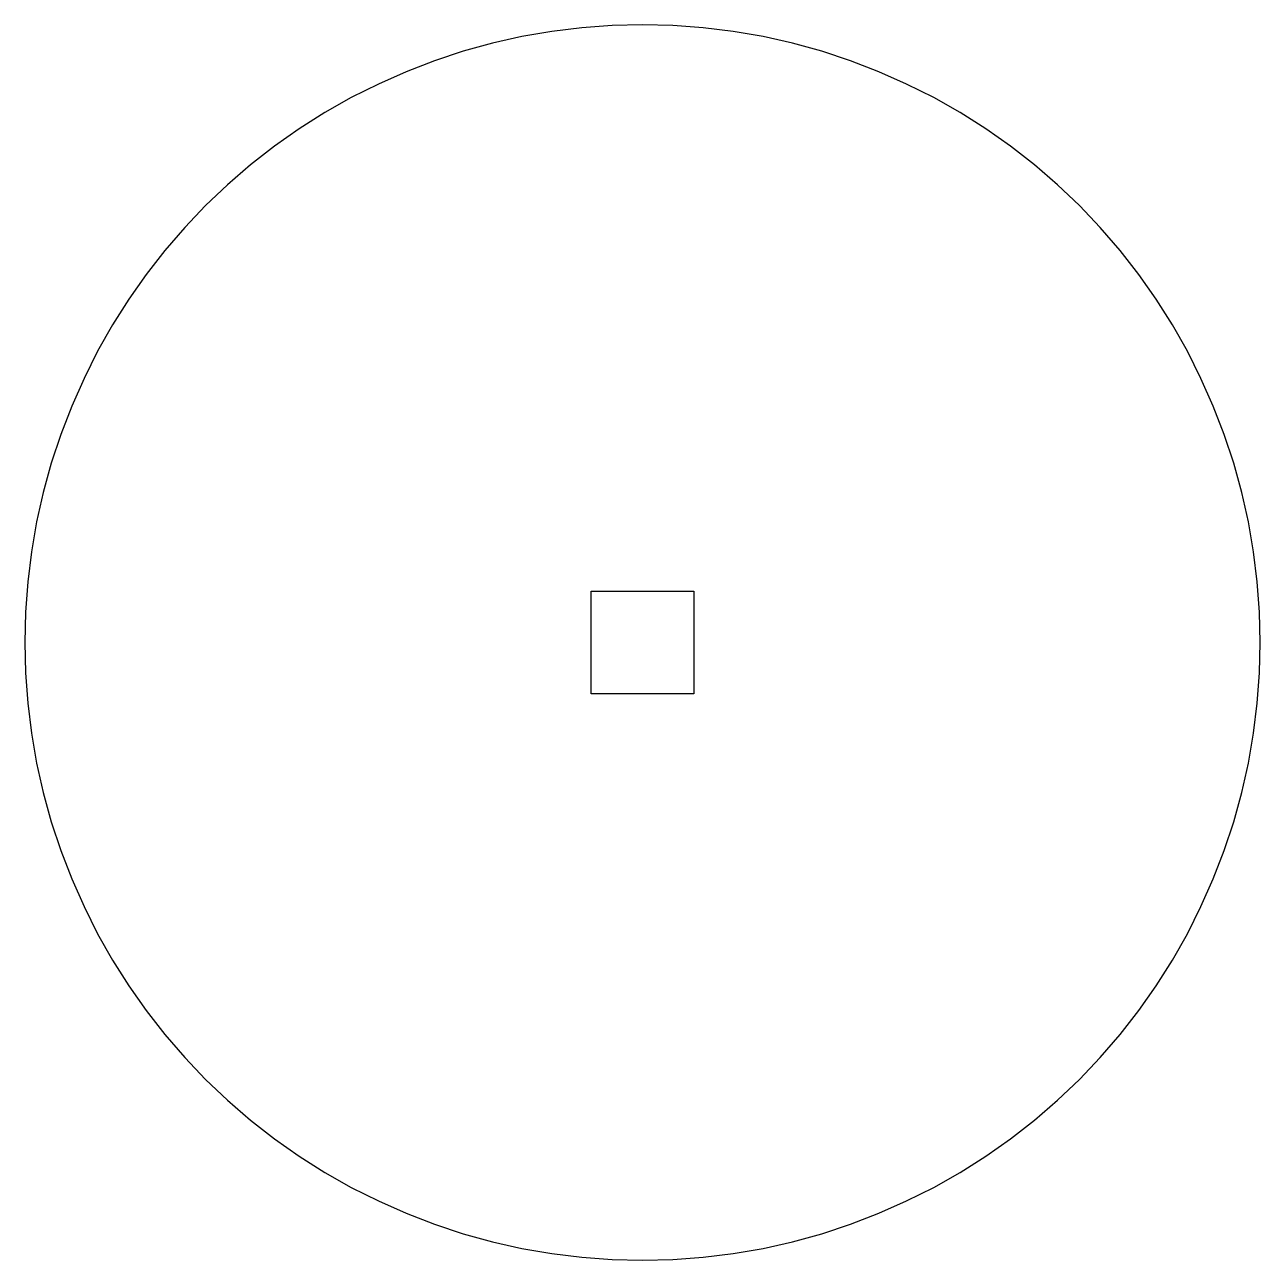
# Model space of a CAD drawing. Header units: metres. Extents: x -30 to 30, y -30 to 30.
import ezdxf

# ---------------------------------------------------------------- set-up
doc = ezdxf.new("R2010")
doc.units = ezdxf.units.M

msp = doc.modelspace()

# ---------------------------------------------------------------- linework, layer by layer
for p, q in [((0, 30), (-1.47202, 29.9639)), ((1.47202, 29.9639), (0, 30)), ((-5.85271, 29.4236), (-7.2894, 29.1009)), ((-4.4019, 29.6753), (-5.85271, 29.4236)), ((-2.94051, 29.8555), (-4.4019, 29.6753)), ((-1.47202, 29.9639), (-2.94051, 29.8555)), ((2.94051, 29.8555), (1.47202, 29.9639)), ((4.4019, 29.6753), (2.94051, 29.8555)), ((5.85271, 29.4236), (4.4019, 29.6753)), ((7.2894, 29.1009), (5.85271, 29.4236)), ((-7.2894, 29.1009), (-8.70853, 28.7082)), ((8.70853, 28.7082), (7.2894, 29.1009)), ((-10.1067, 28.2463), (-11.4805, 27.7164)), ((-8.70853, 28.7082), (-10.1067, 28.2463)), ((10.1067, 28.2463), (8.70853, 28.7082)), ((11.4805, 27.7164), (10.1067, 28.2463)), ((-11.4805, 27.7164), (-12.8266, 27.1197)), ((12.8266, 27.1197), (11.4805, 27.7164)), ((-12.8266, 27.1197), (-14.1419, 26.4576)), ((14.1419, 26.4576), (12.8266, 27.1197)), ((-14.1419, 26.4576), (-15.4231, 25.7319)), ((15.4231, 25.7319), (14.1419, 26.4576)), ((-15.4231, 25.7319), (-16.6671, 24.9441)), ((16.6671, 24.9441), (15.4231, 25.7319)), ((-16.6671, 24.9441), (-17.871, 24.0962)), ((17.871, 24.0962), (16.6671, 24.9441)), ((-17.871, 24.0962), (-19.0318, 23.1903)), ((19.0318, 23.1903), (17.871, 24.0962)), ((-19.0318, 23.1903), (-20.1468, 22.2285)), ((20.1468, 22.2285), (19.0318, 23.1903)), ((-20.1468, 22.2285), (-21.2132, 21.2132)), ((21.2132, 21.2132), (20.1468, 22.2285)), ((-21.2132, 21.2132), (-22.2285, 20.1468)), ((22.2285, 20.1468), (21.2132, 21.2132)), ((-22.2285, 20.1468), (-23.1903, 19.0318)), ((23.1903, 19.0318), (22.2285, 20.1468)), ((-23.1903, 19.0318), (-24.0962, 17.871)), ((24.0962, 17.871), (23.1903, 19.0318)), ((-24.0962, 17.871), (-24.9441, 16.6671)), ((24.9441, 16.6671), (24.0962, 17.871)), ((-24.9441, 16.6671), (-25.7319, 15.4231)), ((25.7319, 15.4231), (24.9441, 16.6671)), ((-25.7319, 15.4231), (-26.4576, 14.1419)), ((26.4576, 14.1419), (25.7319, 15.4231)), ((-26.4576, 14.1419), (-27.1197, 12.8266)), ((27.1197, 12.8266), (26.4576, 14.1419)), ((-27.1197, 12.8266), (-27.7164, 11.4805)), ((27.7164, 11.4805), (27.1197, 12.8266)), ((-27.7164, 11.4805), (-28.2463, 10.1067)), ((28.2463, 10.1067), (27.7164, 11.4805)), ((-28.2463, 10.1067), (-28.7082, 8.70853)), ((28.7082, 8.70853), (28.2463, 10.1067)), ((-28.7082, 8.70853), (-29.1009, 7.2894)), ((29.1009, 7.2894), (28.7082, 8.70853)), ((-29.1009, 7.2894), (-29.4236, 5.85271)), ((29.4236, 5.85271), (29.1009, 7.2894)), ((-29.4236, 5.85271), (-29.6753, 4.4019)), ((29.6753, 4.4019), (29.4236, 5.85271)), ((-29.6753, 4.4019), (-29.8555, 2.94051)), ((29.8555, 2.94051), (29.6753, 4.4019)), ((-29.8555, 2.94051), (-29.9639, 1.47202)), ((-2.5, -2.5), (-2.5, 2.5)), ((-2.5, 2.5), (2.5, 2.5)), ((2.5, 2.5), (2.5, -2.5)), ((29.9639, 1.47202), (29.8555, 2.94051)), ((-29.9639, 1.47202), (-30, 0)), ((30, 0), (29.9639, 1.47202)), ((-30, 0), (-29.9639, -1.47202)), ((29.9639, -1.47202), (30, 0)), ((-29.9639, -1.47202), (-29.8555, -2.94051)), ((29.8555, -2.94051), (29.9639, -1.47202)), ((-29.8555, -2.94051), (-29.6753, -4.4019)), ((2.5, -2.5), (-2.5, -2.5)), ((29.6753, -4.4019), (29.8555, -2.94051)), ((-29.6753, -4.4019), (-29.4236, -5.85271)), ((29.4236, -5.85271), (29.6753, -4.4019)), ((-29.4236, -5.85271), (-29.1009, -7.2894)), ((29.1009, -7.2894), (29.4236, -5.85271)), ((-29.1009, -7.2894), (-28.7082, -8.70853)), ((28.7082, -8.70853), (29.1009, -7.2894)), ((-28.7082, -8.70853), (-28.2463, -10.1067)), ((28.2463, -10.1067), (28.7082, -8.70853)), ((-28.2463, -10.1067), (-27.7164, -11.4805)), ((27.7164, -11.4805), (28.2463, -10.1067)), ((-27.7164, -11.4805), (-27.1197, -12.8266)), ((27.1197, -12.8266), (27.7164, -11.4805)), ((-27.1197, -12.8266), (-26.4576, -14.1419)), ((26.4576, -14.1419), (27.1197, -12.8266)), ((-26.4576, -14.1419), (-25.7319, -15.4231)), ((25.7319, -15.4231), (26.4576, -14.1419)), ((-25.7319, -15.4231), (-24.9441, -16.6671)), ((24.9441, -16.6671), (25.7319, -15.4231)), ((-24.9441, -16.6671), (-24.0962, -17.871)), ((24.0962, -17.871), (24.9441, -16.6671)), ((-24.0962, -17.871), (-23.1903, -19.0318)), ((23.1903, -19.0318), (24.0962, -17.871)), ((-23.1903, -19.0318), (-22.2285, -20.1468)), ((22.2285, -20.1468), (23.1903, -19.0318)), ((-22.2285, -20.1468), (-21.2132, -21.2132)), ((21.2132, -21.2132), (22.2285, -20.1468)), ((-21.2132, -21.2132), (-20.1468, -22.2285)), ((20.1468, -22.2285), (21.2132, -21.2132)), ((-20.1468, -22.2285), (-19.0318, -23.1903)), ((19.0318, -23.1903), (20.1468, -22.2285)), ((-19.0318, -23.1903), (-17.871, -24.0962)), ((17.871, -24.0962), (19.0318, -23.1903)), ((-17.871, -24.0962), (-16.6671, -24.9441)), ((16.6671, -24.9441), (17.871, -24.0962)), ((-16.6671, -24.9441), (-15.4231, -25.7319)), ((15.4231, -25.7319), (16.6671, -24.9441)), ((-15.4231, -25.7319), (-14.1419, -26.4576)), ((14.1419, -26.4576), (15.4231, -25.7319)), ((-14.1419, -26.4576), (-12.8266, -27.1197)), ((12.8266, -27.1197), (14.1419, -26.4576)), ((-12.8266, -27.1197), (-11.4805, -27.7164)), ((11.4805, -27.7164), (12.8266, -27.1197)), ((-11.4805, -27.7164), (-10.1067, -28.2463)), ((10.1067, -28.2463), (11.4805, -27.7164)), ((-10.1067, -28.2463), (-8.70853, -28.7082)), ((-8.70853, -28.7082), (-7.2894, -29.1009)), ((7.2894, -29.1009), (8.70853, -28.7082)), ((8.70853, -28.7082), (10.1067, -28.2463)), ((-7.2894, -29.1009), (-5.85271, -29.4236)), ((5.85271, -29.4236), (7.2894, -29.1009)), ((-5.85271, -29.4236), (-4.4019, -29.6753)), ((-4.4019, -29.6753), (-2.94051, -29.8555)), ((-2.94051, -29.8555), (-1.47202, -29.9639)), ((-1.47202, -29.9639), (0, -30)), ((0, -30), (1.47202, -29.9639)), ((1.47202, -29.9639), (2.94051, -29.8555)), ((2.94051, -29.8555), (4.4019, -29.6753)), ((4.4019, -29.6753), (5.85271, -29.4236))]:
    msp.add_line(p, q)

doc.saveas('drawing.dxf')
